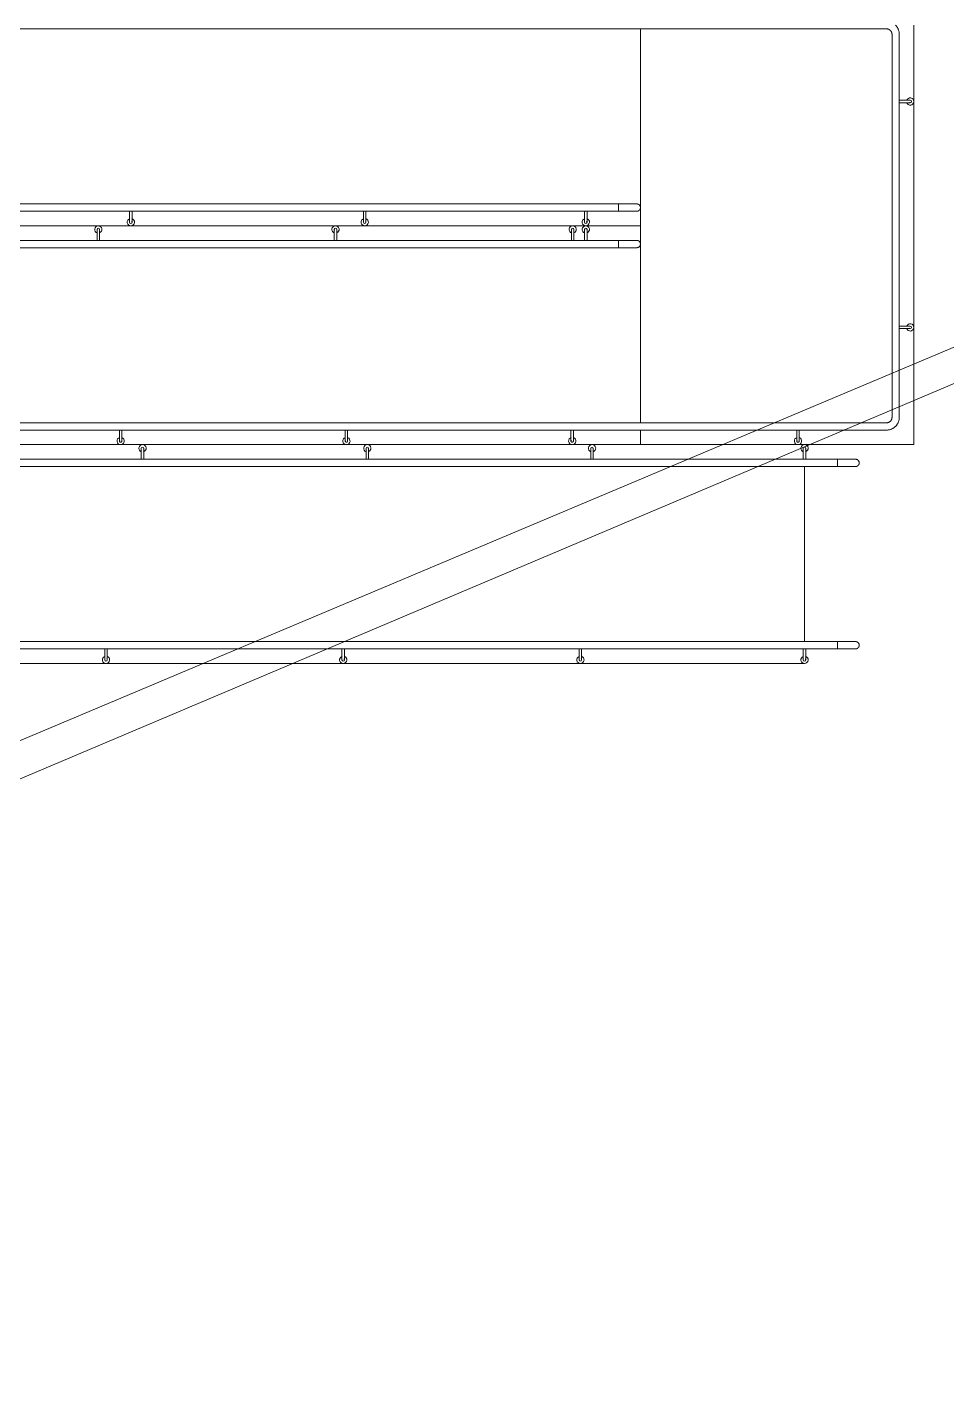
# Model space of a CAD drawing. Header units: millimetres. Extents: x -500089 to 1469082, y -290736 to 166440.
# Drawn here: x 1232568 to 1237615, y -30814 to -23400 of the extents above; entities that cross this region are included whole.
import ezdxf

# ---------------------------------------------------------------- set-up
doc = ezdxf.new("R2010")
doc.units = ezdxf.units.MM
for name, color, linetype, lineweight in [('Ограждение', 7, 'Continuous', 0), ('Пандусы', 7, 'Continuous', 0), ('Перекрытие', 7, 'Continuous', 0), ('экспертиза ДУ пояснения', 6, 'Continuous', 0)]:
    doc.layers.add(name, color=color, linetype=linetype, lineweight=lineweight)

# ---------------------------------------------------------------- blocks, each defined once
blk = doc.blocks.new('Ограждение - D40 доп поручень 700-2739392-З Этаж 01')
at = {"layer": 'Ограждение'}
for p, q in [((-26.7, 6.7), (-60, 6.7)), ((-18.9, 6.7), (-53.3, 6.7)), ((-60, -6.7), (-26.7, -6.7)), ((-53.3, -6.7), (-20, -6.7))]:
    blk.add_line(p, q, dxfattribs=at)
at = {"layer": 'Ограждение', "flags": 128}
for points in [[(-60, 6.7), (-58.9, 6.7), (-57.9, 6.7), (-56.8, 6.7), (-55.8, 6.7), (-54.7, 6.7), (-53.6, 6.7), (-53.3, 6.7)], [(0, 6.7), (0, 6.7), (-0.1, 6.7), (-0.2, 6.7), (-0.3, 6.7), (-0.5, 6.7), (-0.8, 6.7), (-1, 6.7), (-1.4, 6.7), (-1.7, 6.7), (-2.1, 6.7), (-2.5, 6.7), (-3, 6.7), (-3.5, 6.7), (-4.1, 6.7), (-4.7, 6.7), (-5.3, 6.7), (-5.9, 6.7), (-6.6, 6.7), (-7.3, 6.7), (-8.1, 6.7), (-8.9, 6.7), (-9.7, 6.7), (-10.5, 6.7), (-11.4, 6.7), (-12.3, 6.7), (-13.2, 6.7), (-14.1, 6.7), (-15, 6.7), (-16, 6.7), (-17, 6.7), (-18, 6.7), (-19, 6.7), (-20, 6.7), (-21.1, 6.7), (-22.1, 6.7), (-23.2, 6.7), (-24.2, 6.7), (-25.3, 6.7), (-26.4, 6.7), (-26.7, 6.7)], [(-53.3, -6.7), (-54.4, -6.7), (-55.5, -6.7), (-56.5, -6.7), (-57.6, -6.7), (-58.6, -6.7), (-59.7, -6.7)], [(-26.7, -6.7), (-25.6, -6.7), (-24.5, -6.7), (-23.5, -6.7), (-22.4, -6.7), (-21.4, -6.7), (-20.3, -6.7), (-19.3, -6.7), (-18.3, -6.7), (-17.3, -6.7), (-16.3, -6.7), (-15.3, -6.7), (-14.4, -6.7), (-13.4, -6.7), (-12.5, -6.7), (-11.6, -6.7), (-10.7, -6.7), (-9.9, -6.7), (-9.1, -6.7), (-8.3, -6.7), (-7.5, -6.7), (-6.8, -6.7), (-6.1, -6.7), (-5.5, -6.7), (-4.8, -6.7), (-4.2, -6.7), (-3.7, -6.7), (-3.1, -6.7), (-2.7, -6.7), (-2.2, -6.7), (-1.8, -6.7), (-1.4, -6.7), (-1.1, -6.7), (-0.8, -6.7), (-0.6, -6.7), (-0.4, -6.7), (-0.2, -6.7), (-0.1, -6.7), (0, -6.7), (0, -6.7)]]:
    blk.add_lwpolyline(points, dxfattribs=at)
at = {"layer": 'Ограждение'}
for radius, start, end in [(20, 360, 165), (6.67, 90, 135), (6.67, 270, 90), (20, 199.63434, 360)]:
    blk.add_arc((0, 0), radius, start, end, dxfattribs=at)
blk.add_open_spline([(-18.9, 6.6), (-18.9, 6.5), (-19, 6.4), (-19.1, 6.1), (-19.1, 5.8), (-19.2, 5.8)], degree=3, knots=[0.5555556, 0.5555556, 0.5555556, 0.5555556, 0.5833333, 0.6527778, 0.6666667, 0.6666667, 0.6666667, 0.6666667], dxfattribs=at)
blk = doc.blocks.new('Ограждение - D40 доп поручень 700-2739995-З Этаж 01')
at = {"layer": 'Ограждение'}
for p, q in [((-26.7, 6.7), (-60, 6.7)), ((-18.9, 6.7), (-53.3, 6.7)), ((-60, -6.7), (-26.7, -6.7)), ((-53.3, -6.7), (-20, -6.7))]:
    blk.add_line(p, q, dxfattribs=at)
at = {"layer": 'Ограждение', "flags": 128}
for points in [[(-60, 6.7), (-58.9, 6.7), (-57.9, 6.7), (-56.8, 6.7), (-55.8, 6.7), (-54.7, 6.7), (-53.6, 6.7), (-53.3, 6.7)], [(0, 6.7), (0, 6.7), (-0.1, 6.7), (-0.2, 6.7), (-0.3, 6.7), (-0.5, 6.7), (-0.8, 6.7), (-1, 6.7), (-1.4, 6.7), (-1.7, 6.7), (-2.1, 6.7), (-2.5, 6.7), (-3, 6.7), (-3.5, 6.7), (-4.1, 6.7), (-4.7, 6.7), (-5.3, 6.7), (-5.9, 6.7), (-6.6, 6.7), (-7.3, 6.7), (-8.1, 6.7), (-8.9, 6.7), (-9.7, 6.7), (-10.5, 6.7), (-11.4, 6.7), (-12.3, 6.7), (-13.2, 6.7), (-14.1, 6.7), (-15, 6.7), (-16, 6.7), (-17, 6.7), (-18, 6.7), (-19, 6.7), (-20, 6.7), (-21.1, 6.7), (-22.1, 6.7), (-23.2, 6.7), (-24.2, 6.7), (-25.3, 6.7), (-26.4, 6.7), (-26.7, 6.7)], [(-53.3, -6.7), (-54.4, -6.7), (-55.5, -6.7), (-56.5, -6.7), (-57.6, -6.7), (-58.6, -6.7), (-59.7, -6.7)], [(-26.7, -6.7), (-25.6, -6.7), (-24.5, -6.7), (-23.5, -6.7), (-22.4, -6.7), (-21.4, -6.7), (-20.3, -6.7), (-19.3, -6.7), (-18.3, -6.7), (-17.3, -6.7), (-16.3, -6.7), (-15.3, -6.7), (-14.4, -6.7), (-13.4, -6.7), (-12.5, -6.7), (-11.6, -6.7), (-10.7, -6.7), (-9.9, -6.7), (-9.1, -6.7), (-8.3, -6.7), (-7.5, -6.7), (-6.8, -6.7), (-6.1, -6.7), (-5.5, -6.7), (-4.8, -6.7), (-4.2, -6.7), (-3.7, -6.7), (-3.1, -6.7), (-2.7, -6.7), (-2.2, -6.7), (-1.8, -6.7), (-1.4, -6.7), (-1.1, -6.7), (-0.8, -6.7), (-0.6, -6.7), (-0.4, -6.7), (-0.2, -6.7), (-0.1, -6.7), (0, -6.7), (0, -6.7)]]:
    blk.add_lwpolyline(points, dxfattribs=at)
at = {"layer": 'Ограждение'}
for radius, start, end in [(20, 360, 165), (6.67, 90, 135), (6.67, 270, 90), (20, 199.63434, 360)]:
    blk.add_arc((0, 0), radius, start, end, dxfattribs=at)
blk.add_open_spline([(-18.9, 6.6), (-18.9, 6.5), (-19, 6.4), (-19.1, 6.1), (-19.1, 5.8), (-19.2, 5.8)], degree=3, knots=[0.5555556, 0.5555556, 0.5555556, 0.5555556, 0.5833333, 0.6527778, 0.6666667, 0.6666667, 0.6666667, 0.6666667], dxfattribs=at)
blk = doc.blocks.new('Ограждение - D40 доп поручень 700-2740131-З Этаж 01')
at = {"layer": 'Ограждение'}
for p, q in [((-26.7, 6.7), (-60, 6.7)), ((-18.9, 6.7), (-53.3, 6.7)), ((-60, -6.7), (-26.7, -6.7)), ((-53.3, -6.7), (-20, -6.7))]:
    blk.add_line(p, q, dxfattribs=at)
at = {"layer": 'Ограждение', "flags": 128}
for points in [[(-60, 6.7), (-58.9, 6.7), (-57.9, 6.7), (-56.8, 6.7), (-55.8, 6.7), (-54.7, 6.7), (-53.6, 6.7), (-53.3, 6.7)], [(0, 6.7), (0, 6.7), (-0.1, 6.7), (-0.2, 6.7), (-0.3, 6.7), (-0.5, 6.7), (-0.8, 6.7), (-1, 6.7), (-1.4, 6.7), (-1.7, 6.7), (-2.1, 6.7), (-2.5, 6.7), (-3, 6.7), (-3.5, 6.7), (-4.1, 6.7), (-4.7, 6.7), (-5.3, 6.7), (-5.9, 6.7), (-6.6, 6.7), (-7.3, 6.7), (-8.1, 6.7), (-8.9, 6.7), (-9.7, 6.7), (-10.5, 6.7), (-11.4, 6.7), (-12.3, 6.7), (-13.2, 6.7), (-14.1, 6.7), (-15, 6.7), (-16, 6.7), (-17, 6.7), (-18, 6.7), (-19, 6.7), (-20, 6.7), (-21.1, 6.7), (-22.1, 6.7), (-23.2, 6.7), (-24.2, 6.7), (-25.3, 6.7), (-26.4, 6.7), (-26.7, 6.7)], [(-53.3, -6.7), (-54.4, -6.7), (-55.5, -6.7), (-56.5, -6.7), (-57.6, -6.7), (-58.6, -6.7), (-59.7, -6.7)], [(-26.7, -6.7), (-25.6, -6.7), (-24.5, -6.7), (-23.5, -6.7), (-22.4, -6.7), (-21.4, -6.7), (-20.3, -6.7), (-19.3, -6.7), (-18.3, -6.7), (-17.3, -6.7), (-16.3, -6.7), (-15.3, -6.7), (-14.4, -6.7), (-13.4, -6.7), (-12.5, -6.7), (-11.6, -6.7), (-10.7, -6.7), (-9.9, -6.7), (-9.1, -6.7), (-8.3, -6.7), (-7.5, -6.7), (-6.8, -6.7), (-6.1, -6.7), (-5.5, -6.7), (-4.8, -6.7), (-4.2, -6.7), (-3.7, -6.7), (-3.1, -6.7), (-2.7, -6.7), (-2.2, -6.7), (-1.8, -6.7), (-1.4, -6.7), (-1.1, -6.7), (-0.8, -6.7), (-0.6, -6.7), (-0.4, -6.7), (-0.2, -6.7), (-0.1, -6.7), (0, -6.7), (0, -6.7)]]:
    blk.add_lwpolyline(points, dxfattribs=at)
at = {"layer": 'Ограждение'}
for radius, start, end in [(20, 360, 165), (6.67, 90, 135), (6.67, 270, 90), (20, 199.63434, 360)]:
    blk.add_arc((0, 0), radius, start, end, dxfattribs=at)
blk.add_open_spline([(-18.9, 6.6), (-18.9, 6.5), (-19, 6.4), (-19.1, 6.1), (-19.1, 5.8), (-19.2, 5.8)], degree=3, knots=[0.5555556, 0.5555556, 0.5555556, 0.5555556, 0.5833333, 0.6527778, 0.6666667, 0.6666667, 0.6666667, 0.6666667], dxfattribs=at)
blk = doc.blocks.new('Ограждение - D40 доп поручень 700-2740133-З Этаж 01')
at = {"layer": 'Ограждение'}
for p, q in [((-26.7, 6.7), (-60, 6.7)), ((-18.9, 6.7), (-53.3, 6.7)), ((-60, -6.7), (-26.7, -6.7)), ((-53.3, -6.7), (-20, -6.7))]:
    blk.add_line(p, q, dxfattribs=at)
at = {"layer": 'Ограждение', "flags": 128}
for points in [[(-60, 6.7), (-58.9, 6.7), (-57.9, 6.7), (-56.8, 6.7), (-55.8, 6.7), (-54.7, 6.7), (-53.6, 6.7), (-53.3, 6.7)], [(0, 6.7), (0, 6.7), (-0.1, 6.7), (-0.2, 6.7), (-0.3, 6.7), (-0.5, 6.7), (-0.8, 6.7), (-1, 6.7), (-1.4, 6.7), (-1.7, 6.7), (-2.1, 6.7), (-2.5, 6.7), (-3, 6.7), (-3.5, 6.7), (-4.1, 6.7), (-4.7, 6.7), (-5.3, 6.7), (-5.9, 6.7), (-6.6, 6.7), (-7.3, 6.7), (-8.1, 6.7), (-8.9, 6.7), (-9.7, 6.7), (-10.5, 6.7), (-11.4, 6.7), (-12.3, 6.7), (-13.2, 6.7), (-14.1, 6.7), (-15, 6.7), (-16, 6.7), (-17, 6.7), (-18, 6.7), (-19, 6.7), (-20, 6.7), (-21.1, 6.7), (-22.1, 6.7), (-23.2, 6.7), (-24.2, 6.7), (-25.3, 6.7), (-26.4, 6.7), (-26.7, 6.7)], [(-53.3, -6.7), (-54.4, -6.7), (-55.5, -6.7), (-56.5, -6.7), (-57.6, -6.7), (-58.6, -6.7), (-59.7, -6.7)], [(-26.7, -6.7), (-25.6, -6.7), (-24.5, -6.7), (-23.5, -6.7), (-22.4, -6.7), (-21.4, -6.7), (-20.3, -6.7), (-19.3, -6.7), (-18.3, -6.7), (-17.3, -6.7), (-16.3, -6.7), (-15.3, -6.7), (-14.4, -6.7), (-13.4, -6.7), (-12.5, -6.7), (-11.6, -6.7), (-10.7, -6.7), (-9.9, -6.7), (-9.1, -6.7), (-8.3, -6.7), (-7.5, -6.7), (-6.8, -6.7), (-6.1, -6.7), (-5.5, -6.7), (-4.8, -6.7), (-4.2, -6.7), (-3.7, -6.7), (-3.1, -6.7), (-2.7, -6.7), (-2.2, -6.7), (-1.8, -6.7), (-1.4, -6.7), (-1.1, -6.7), (-0.8, -6.7), (-0.6, -6.7), (-0.4, -6.7), (-0.2, -6.7), (-0.1, -6.7), (0, -6.7), (0, -6.7)]]:
    blk.add_lwpolyline(points, dxfattribs=at)
at = {"layer": 'Ограждение'}
for radius, start, end in [(20, 360, 165), (6.67, 90, 135), (6.67, 270, 90), (20, 199.63434, 360)]:
    blk.add_arc((0, 0), radius, start, end, dxfattribs=at)
blk.add_open_spline([(-18.9, 6.6), (-18.9, 6.5), (-19, 6.4), (-19.1, 6.1), (-19.1, 5.8), (-19.2, 5.8)], degree=3, knots=[0.5555556, 0.5555556, 0.5555556, 0.5555556, 0.5833333, 0.6527778, 0.6666667, 0.6666667, 0.6666667, 0.6666667], dxfattribs=at)
blk = doc.blocks.new('Ограждение - D40 доп поручень 700-2740064-З Этаж 01')
at = {"layer": 'Ограждение'}
for p, q in [((-26.7, 6.7), (-60, 6.7)), ((-18.9, 6.7), (-53.3, 6.7)), ((-60, -6.7), (-26.7, -6.7)), ((-53.3, -6.7), (-20, -6.7))]:
    blk.add_line(p, q, dxfattribs=at)
at = {"layer": 'Ограждение', "flags": 128}
for points in [[(-60, 6.7), (-58.9, 6.7), (-57.9, 6.7), (-56.8, 6.7), (-55.8, 6.7), (-54.7, 6.7), (-53.6, 6.7), (-53.3, 6.7)], [(0, 6.7), (0, 6.7), (-0.1, 6.7), (-0.2, 6.7), (-0.3, 6.7), (-0.5, 6.7), (-0.8, 6.7), (-1, 6.7), (-1.4, 6.7), (-1.7, 6.7), (-2.1, 6.7), (-2.5, 6.7), (-3, 6.7), (-3.5, 6.7), (-4.1, 6.7), (-4.7, 6.7), (-5.3, 6.7), (-5.9, 6.7), (-6.6, 6.7), (-7.3, 6.7), (-8.1, 6.7), (-8.9, 6.7), (-9.7, 6.7), (-10.5, 6.7), (-11.4, 6.7), (-12.3, 6.7), (-13.2, 6.7), (-14.1, 6.7), (-15, 6.7), (-16, 6.7), (-17, 6.7), (-18, 6.7), (-19, 6.7), (-20, 6.7), (-21.1, 6.7), (-22.1, 6.7), (-23.2, 6.7), (-24.2, 6.7), (-25.3, 6.7), (-26.4, 6.7), (-26.7, 6.7)], [(-53.3, -6.7), (-54.4, -6.7), (-55.5, -6.7), (-56.5, -6.7), (-57.6, -6.7), (-58.6, -6.7), (-59.7, -6.7)], [(-26.7, -6.7), (-25.6, -6.7), (-24.5, -6.7), (-23.5, -6.7), (-22.4, -6.7), (-21.4, -6.7), (-20.3, -6.7), (-19.3, -6.7), (-18.3, -6.7), (-17.3, -6.7), (-16.3, -6.7), (-15.3, -6.7), (-14.4, -6.7), (-13.4, -6.7), (-12.5, -6.7), (-11.6, -6.7), (-10.7, -6.7), (-9.9, -6.7), (-9.1, -6.7), (-8.3, -6.7), (-7.5, -6.7), (-6.8, -6.7), (-6.1, -6.7), (-5.5, -6.7), (-4.8, -6.7), (-4.2, -6.7), (-3.7, -6.7), (-3.1, -6.7), (-2.7, -6.7), (-2.2, -6.7), (-1.8, -6.7), (-1.4, -6.7), (-1.1, -6.7), (-0.8, -6.7), (-0.6, -6.7), (-0.4, -6.7), (-0.2, -6.7), (-0.1, -6.7), (0, -6.7), (0, -6.7)]]:
    blk.add_lwpolyline(points, dxfattribs=at)
at = {"layer": 'Ограждение'}
for radius, start, end in [(20, 360, 165), (6.67, 90, 135), (6.67, 270, 90), (20, 199.63434, 360)]:
    blk.add_arc((0, 0), radius, start, end, dxfattribs=at)
blk.add_open_spline([(-18.9, 6.6), (-18.9, 6.5), (-19, 6.4), (-19.1, 6.1), (-19.1, 5.8), (-19.2, 5.8)], degree=3, knots=[0.5555556, 0.5555556, 0.5555556, 0.5555556, 0.5833333, 0.6527778, 0.6666667, 0.6666667, 0.6666667, 0.6666667], dxfattribs=at)
blk = doc.blocks.new('Ограждение - Ограждение-2737837-З Этаж 01')
for name, p, rotation in [('Ограждение - D40 доп поручень 700-2740131-З Этаж 01', (65305.6, -1540), 89.99999999999982), ('Ограждение - D40 доп поручень 700-2740133-З Этаж 01', (66606.9, -1540), 89.99999999999982), ('Ограждение - D40 доп поручень 700-2740064-З Этаж 01', (67908.3, -1540), 89.99999999999982), ('Ограждение - D40 доп поручень 700-2739995-З Этаж 01', (67980, -1540), 89.99999999999982), ('Ограждение - D40 доп поручень 700-2739392-З Этаж 01', (65347.7, -3900), 269.9999999999998), ('Ограждение - D40 доп поручень 700-2739392-З Этаж 01', (66649.1, -3900), 269.9999999999998), ('Ограждение - D40 доп поручень 700-2739392-З Этаж 01', (67950.4, -3900), 269.9999999999998), ('Ограждение - D40 доп поручень 700-2739392-З Этаж 01', (69180, -3900), 269.9999999999998)]:
    blk.add_blockref(name, p, dxfattribs=dict(rotation=rotation))
blk = doc.blocks.new('Тип верхнего поручня - Верхний поручень_Внутренний_-2738149-З Этаж 01')
at = {"layer": 'Ограждение'}
for p, q in [((67979.8, -1600), (61482.2, -1600)), ((68160, -1600), (67981.2, -1600)), ((61482.2, -1640), (67979.8, -1640)), ((67981.2, -1640), (68160, -1640)), ((69177.8, -3800), (61480.2, -3800)), ((61480.2, -3840), (69177.8, -3840)), ((69360, -3800), (69181.2, -3800)), ((69181.2, -3840), (69360, -3840)), ((69360, -3820), (69360, -3821))]:
    blk.add_line(p, q, dxfattribs=at)
at = {"layer": 'Ограждение', "flags": 128}
for points in [[(67981.2, -1600), (67980, -1600), (67979.8, -1600)], [(67979.8, -1640), (67981, -1640), (67981.2, -1640)], [(69177.8, -3800), (69180.6, -3800), (69181.2, -3800)], [(69181.2, -3840), (69178.4, -3840), (69177.8, -3840)]]:
    blk.add_lwpolyline(points, dxfattribs=at)
blk = doc.blocks.new('Тип верхнего поручня - D40 шаг 200-140673-З Этаж 01')
at = {"layer": 'Ограждение'}
blk.add_line((0, -1), (0, 0), dxfattribs=at)
at = {"layer": 'Ограждение', "flags": 128}
for points in [[(0, 20), (4, 20), (8, 20), (12, 20), (15.9, 20), (19.9, 20), (23.8, 20), (27.6, 20), (31.5, 20), (35.2, 20), (38.9, 20), (42.6, 20), (46.2, 20), (49.7, 20), (53.1, 20), (56.5, 20), (59.7, 20), (62.9, 20), (65.9, 20), (68.9, 20), (71.7, 20), (74.5, 20), (77.1, 20), (79.6, 20), (81.9, 20), (84.1, 20), (86.2, 20), (88.2, 20), (90, 20), (91.7, 20), (93.2, 20), (94.6, 20), (95.8, 20), (96.9, 20), (97.8, 20), (98.5, 20), (99.1, 20), (99.6, 20), (99.9, 20), (100, 20), (100, 20)], [(100, 20), (99.9, 20), (99.7, 20), (99.3, 20), (98.7, 20), (98, 20), (97.1, 20), (96.1, 20), (94.9, 20), (93.6, 20), (92.1, 20), (90.5, 20), (88.7, 20), (86.8, 20), (84.7, 20), (82.5, 20), (80.2, 20), (77.8, 20), (75.2, 20), (72.5, 20), (69.7, 20), (66.7, 20), (63.7, 20), (60.6, 20), (57.4, 20), (54, 20), (50.6, 20), (47.1, 20), (43.6, 20), (39.9, 20), (36.2, 20), (32.5, 20), (28.7, 20), (24.8, 20), (20.9, 20), (17, 20), (13, 20), (9.1, 20), (5.1, 20), (1.1, 20), (0, 20)], [(100, 20), (100.8, 20), (101.6, 19.9), (102.4, 19.9), (103.2, 19.7), (104, 19.6), (104.8, 19.4), (105.5, 19.2), (106.3, 19), (107, 18.7), (107.8, 18.4), (108.5, 18.1), (109.2, 17.7), (109.9, 17.4), (110.6, 16.9), (111.3, 16.5), (111.9, 16), (112.6, 15.6), (113.2, 15), (113.8, 14.5), (114.3, 13.9), (114.9, 13.3), (115.4, 12.7), (115.9, 12.1), (116.4, 11.5), (116.8, 10.8), (117.2, 10.1), (117.6, 9.4), (118, 8.7), (118.3, 8), (118.6, 7.2), (118.9, 6.5), (119.2, 5.7), (119.4, 5), (119.6, 4.2), (119.7, 3.4), (119.8, 2.6), (119.9, 1.8), (120, 1), (120, 0.2), (120, 0)], [(120, 0), (120, -0.8), (119.9, -1.6), (119.9, -2.4), (119.7, -3.2), (119.6, -4), (119.4, -4.8), (119.2, -5.5), (119, -6.3), (118.7, -7), (118.4, -7.8), (118.1, -8.5), (117.7, -9.2), (117.4, -9.9), (116.9, -10.6), (116.5, -11.3), (116, -11.9), (115.6, -12.6), (115, -13.2), (114.5, -13.8), (113.9, -14.3), (113.3, -14.9), (112.7, -15.4), (112.1, -15.9), (111.5, -16.4), (110.8, -16.8), (110.1, -17.2), (109.4, -17.6), (108.7, -18), (108, -18.3), (107.2, -18.6), (106.5, -18.9), (105.7, -19.2), (105, -19.4), (104.2, -19.6), (103.4, -19.7), (102.6, -19.8), (101.8, -19.9), (101, -20), (100.2, -20), (100, -20)], [(0, -20), (4, -20), (8, -20), (12, -20), (15.9, -20), (19.9, -20), (23.8, -20), (27.6, -20), (31.5, -20), (35.2, -20), (38.9, -20), (42.6, -20), (46.2, -20), (49.7, -20), (53.1, -20), (56.5, -20), (59.7, -20), (62.9, -20), (65.9, -20), (68.9, -20), (71.7, -20), (74.5, -20), (77.1, -20), (79.6, -20), (81.9, -20), (84.1, -20), (86.2, -20), (88.2, -20), (90, -20), (91.7, -20), (93.2, -20), (94.6, -20), (95.8, -20), (96.9, -20), (97.8, -20), (98.5, -20), (99.1, -20), (99.6, -20), (99.9, -20), (100, -20), (100, -20)], [(100, -20), (99.9, -20), (99.7, -20), (99.3, -20), (98.7, -20), (98, -20), (97.1, -20), (96.1, -20), (94.9, -20), (93.6, -20), (92.1, -20), (90.5, -20), (88.7, -20), (86.8, -20), (84.7, -20), (82.5, -20), (80.2, -20), (77.8, -20), (75.2, -20), (72.5, -20), (69.7, -20), (66.7, -20), (63.7, -20), (60.6, -20), (57.4, -20), (54, -20), (50.6, -20), (47.1, -20), (43.6, -20), (39.9, -20), (36.2, -20), (32.5, -20), (28.7, -20), (24.8, -20), (20.9, -20), (17, -20), (13, -20), (9.1, -20), (5.1, -20), (1.1, -20), (0, -20)]]:
    blk.add_lwpolyline(points, dxfattribs=at)
blk = doc.blocks.new('Тип верхнего поручня - D40 шаг 200-V241-З Этаж 01')
at = {"layer": 'Ограждение', "flags": 128}
for points in [[(0, 20), (4, 20), (8, 20), (12, 20), (15.9, 20), (19.9, 20), (23.8, 20), (27.6, 20), (31.5, 20), (35.2, 20), (38.9, 20), (42.6, 20), (46.2, 20), (49.7, 20), (53.1, 20), (56.5, 20), (59.7, 20), (62.9, 20), (65.9, 20), (68.9, 20), (71.7, 20), (74.5, 20), (77.1, 20), (79.6, 20), (81.9, 20), (84.1, 20), (86.2, 20), (88.2, 20), (90, 20), (91.7, 20), (93.2, 20), (94.6, 20), (95.8, 20), (96.9, 20), (97.8, 20), (98.5, 20), (99.1, 20), (99.6, 20), (99.9, 20), (100, 20), (100, 20)], [(100, 20), (99.9, 20), (99.7, 20), (99.3, 20), (98.7, 20), (98, 20), (97.1, 20), (96.1, 20), (94.9, 20), (93.6, 20), (92.1, 20), (90.5, 20), (88.7, 20), (86.8, 20), (84.7, 20), (82.5, 20), (80.2, 20), (77.8, 20), (75.2, 20), (72.5, 20), (69.7, 20), (66.7, 20), (63.7, 20), (60.6, 20), (57.4, 20), (54, 20), (50.6, 20), (47.1, 20), (43.6, 20), (39.9, 20), (36.2, 20), (32.5, 20), (28.7, 20), (24.8, 20), (20.9, 20), (17, 20), (13, 20), (9.1, 20), (5.1, 20), (1.1, 20), (0, 20)], [(100, 20), (100.8, 20), (101.6, 19.9), (102.4, 19.9), (103.2, 19.7), (104, 19.6), (104.8, 19.4), (105.5, 19.2), (106.3, 19), (107, 18.7), (107.8, 18.4), (108.5, 18.1), (109.2, 17.7), (109.9, 17.4), (110.6, 16.9), (111.3, 16.5), (111.9, 16), (112.6, 15.6), (113.2, 15), (113.8, 14.5), (114.3, 13.9), (114.9, 13.3), (115.4, 12.7), (115.9, 12.1), (116.4, 11.5), (116.8, 10.8), (117.2, 10.1), (117.6, 9.4), (118, 8.7), (118.3, 8), (118.6, 7.2), (118.9, 6.5), (119.2, 5.7), (119.4, 5), (119.6, 4.2), (119.7, 3.4), (119.8, 2.6), (119.9, 1.8), (120, 1), (120, 0.2), (120, 0)], [(120, 0), (120, -0.8), (119.9, -1.6), (119.9, -2.4), (119.7, -3.2), (119.6, -4), (119.4, -4.8), (119.2, -5.5), (119, -6.3), (118.7, -7), (118.4, -7.8), (118.1, -8.5), (117.7, -9.2), (117.4, -9.9), (116.9, -10.6), (116.5, -11.3), (116, -11.9), (115.6, -12.6), (115, -13.2), (114.5, -13.8), (113.9, -14.3), (113.3, -14.9), (112.7, -15.4), (112.1, -15.9), (111.5, -16.4), (110.8, -16.8), (110.1, -17.2), (109.4, -17.6), (108.7, -18), (108, -18.3), (107.2, -18.6), (106.5, -18.9), (105.7, -19.2), (105, -19.4), (104.2, -19.6), (103.4, -19.7), (102.6, -19.8), (101.8, -19.9), (101, -20), (100.2, -20), (100, -20)], [(0, -20), (4, -20), (8, -20), (12, -20), (15.9, -20), (19.9, -20), (23.8, -20), (27.6, -20), (31.5, -20), (35.2, -20), (38.9, -20), (42.6, -20), (46.2, -20), (49.7, -20), (53.1, -20), (56.5, -20), (59.7, -20), (62.9, -20), (65.9, -20), (68.9, -20), (71.7, -20), (74.5, -20), (77.1, -20), (79.6, -20), (81.9, -20), (84.1, -20), (86.2, -20), (88.2, -20), (90, -20), (91.7, -20), (93.2, -20), (94.6, -20), (95.8, -20), (96.9, -20), (97.8, -20), (98.5, -20), (99.1, -20), (99.6, -20), (99.9, -20), (100, -20), (100, -20)], [(100, -20), (99.9, -20), (99.7, -20), (99.3, -20), (98.7, -20), (98, -20), (97.1, -20), (96.1, -20), (94.9, -20), (93.6, -20), (92.1, -20), (90.5, -20), (88.7, -20), (86.8, -20), (84.7, -20), (82.5, -20), (80.2, -20), (77.8, -20), (75.2, -20), (72.5, -20), (69.7, -20), (66.7, -20), (63.7, -20), (60.6, -20), (57.4, -20), (54, -20), (50.6, -20), (47.1, -20), (43.6, -20), (39.9, -20), (36.2, -20), (32.5, -20), (28.7, -20), (24.8, -20), (20.9, -20), (17, -20), (13, -20), (9.1, -20), (5.1, -20), (1.1, -20), (0, -20)]]:
    blk.add_lwpolyline(points, dxfattribs=at)
blk = doc.blocks.new('Тип верхнего поручня - Верхний поручень_Внутренний_-V242-З Этаж 01')
at = {"layer": 'Ограждение'}
for p, q in [((61481.2, -1600), (67978.8, -1600)), ((67978.8, -1600), (67981.2, -1600)), ((67981.2, -1600), (68160, -1600)), ((68160, -1600), (68160, -1640)), ((61481.2, -1640), (67978.8, -1640)), ((67978.8, -1640), (67981.2, -1640)), ((67981.2, -1640), (68160, -1640)), ((69178.8, -3800), (61481.2, -3800)), ((69178.8, -3840), (61481.2, -3840)), ((69181.2, -3800), (69178.8, -3800)), ((69181.2, -3840), (69178.8, -3840)), ((69360, -3800), (69181.2, -3800)), ((69360, -3840), (69181.2, -3840)), ((69360, -3840), (69360, -3800))]:
    blk.add_line(p, q, dxfattribs=at)
blk = doc.blocks.new('Ограждение - Ограждение-2738177-З Этаж 01')
at = {"extrusion": (0, 0, -1), "zscale": -1, "rotation": 90.0000000000002}
for p in [(-65548, -2740), (-66781.3, -2740), (-68014.6, -2740), (-69180, -2740)]:
    blk.add_blockref('Ограждение - D40 доп поручень 700-2739392-З Этаж 01', p, dxfattribs=at)
blk = doc.blocks.new('Тип верхнего поручня - Верхний поручень_Внутренний_-2738272-З Этаж 01')
at = {"layer": 'Ограждение'}
for p, q in [((69177.8, -2800), (61780.2, -2800)), ((69360, -2800), (69181.2, -2800)), ((61780.2, -2840), (69177.8, -2840)), ((69181.2, -2840), (69360, -2840))]:
    blk.add_line(p, q, dxfattribs=at)
at = {"layer": 'Ограждение', "flags": 128}
for points in [[(69177.8, -2800), (69180.6, -2800), (69181.2, -2800)], [(69181.2, -2840), (69178.4, -2840), (69177.8, -2840)]]:
    blk.add_lwpolyline(points, dxfattribs=at)
blk = doc.blocks.new('Тип верхнего поручня - Верхний поручень_Внутренний_-V244-З Этаж 01')
at = {"layer": 'Ограждение'}
for p, q in [((69178.8, -2800), (61781.2, -2800)), ((69181.2, -2800), (69178.8, -2800)), ((69360, -2800), (69181.2, -2800)), ((69360, -2840), (69360, -2800)), ((69178.8, -2840), (61781.2, -2840)), ((69181.2, -2840), (69178.8, -2840)), ((69360, -2840), (69181.2, -2840))]:
    blk.add_line(p, q, dxfattribs=at)
blk = doc.blocks.new('Ограждение - D40 доп поручень 700-V254-З Этаж 01')
at = {"layer": 'Ограждение'}
for p, q in [((-26.7, 6.7), (-60, 6.7)), ((-18.9, 6.7), (-53.3, 6.7)), ((-60, -6.7), (-26.7, -6.7)), ((-53.3, -6.7), (-20, -6.7))]:
    blk.add_line(p, q, dxfattribs=at)
at = {"layer": 'Ограждение', "flags": 128}
for points in [[(-60, 6.7), (-58.9, 6.7), (-57.9, 6.7), (-56.8, 6.7), (-55.8, 6.7), (-54.7, 6.7), (-53.6, 6.7), (-53.3, 6.7)], [(0, 6.7), (0, 6.7), (-0.1, 6.7), (-0.2, 6.7), (-0.3, 6.7), (-0.5, 6.7), (-0.8, 6.7), (-1, 6.7), (-1.4, 6.7), (-1.7, 6.7), (-2.1, 6.7), (-2.5, 6.7), (-3, 6.7), (-3.5, 6.7), (-4.1, 6.7), (-4.7, 6.7), (-5.3, 6.7), (-5.9, 6.7), (-6.6, 6.7), (-7.3, 6.7), (-8.1, 6.7), (-8.9, 6.7), (-9.7, 6.7), (-10.5, 6.7), (-11.4, 6.7), (-12.3, 6.7), (-13.2, 6.7), (-14.1, 6.7), (-15, 6.7), (-16, 6.7), (-17, 6.7), (-18, 6.7), (-19, 6.7), (-20, 6.7), (-21.1, 6.7), (-22.1, 6.7), (-23.2, 6.7), (-24.2, 6.7), (-25.3, 6.7), (-26.4, 6.7), (-26.7, 6.7)], [(-53.3, -6.7), (-54.4, -6.7), (-55.5, -6.7), (-56.5, -6.7), (-57.6, -6.7), (-58.6, -6.7), (-59.7, -6.7)], [(-26.7, -6.7), (-25.6, -6.7), (-24.5, -6.7), (-23.5, -6.7), (-22.4, -6.7), (-21.4, -6.7), (-20.3, -6.7), (-19.3, -6.7), (-18.3, -6.7), (-17.3, -6.7), (-16.3, -6.7), (-15.3, -6.7), (-14.4, -6.7), (-13.4, -6.7), (-12.5, -6.7), (-11.6, -6.7), (-10.7, -6.7), (-9.9, -6.7), (-9.1, -6.7), (-8.3, -6.7), (-7.5, -6.7), (-6.8, -6.7), (-6.1, -6.7), (-5.5, -6.7), (-4.8, -6.7), (-4.2, -6.7), (-3.7, -6.7), (-3.1, -6.7), (-2.7, -6.7), (-2.2, -6.7), (-1.8, -6.7), (-1.4, -6.7), (-1.1, -6.7), (-0.8, -6.7), (-0.6, -6.7), (-0.4, -6.7), (-0.2, -6.7), (-0.1, -6.7), (0, -6.7), (0, -6.7)]]:
    blk.add_lwpolyline(points, dxfattribs=at)
at = {"layer": 'Ограждение'}
for radius, start, end in [(20, 360, 165), (6.67, 90, 135), (6.67, 270, 90), (20, 199.63434, 360)]:
    blk.add_arc((0, 0), radius, start, end, dxfattribs=at)
blk.add_open_spline([(-18.9, 6.6), (-18.9, 6.5), (-19, 6.4), (-19.1, 6.1), (-19.1, 5.8), (-19.2, 5.8)], degree=3, knots=[0.5555556, 0.5555556, 0.5555556, 0.5555556, 0.5833333, 0.6527778, 0.6666667, 0.6666667, 0.6666667, 0.6666667], dxfattribs=at)
blk = doc.blocks.new('Ограждение - Ограждение-2738581-З Этаж 01')
at = {"extrusion": (0, 0, -1), "zscale": -1}
for name, p, rotation in [('Ограждение - D40 доп поручень 700-V254-З Этаж 01', (-69760, -838.3), 180), ('Ограждение - D40 доп поручень 700-V254-З Этаж 01', (-69760, -2077), 180), ('Ограждение - D40 доп поручень 700-2739392-З Этаж 01', (-65428, -2700), 270.0000000000002), ('Ограждение - D40 доп поручень 700-2739392-З Этаж 01', (-66666.7, -2700), 270.0000000000002), ('Ограждение - D40 доп поручень 700-2739392-З Этаж 01', (-67905.5, -2700), 270.0000000000002), ('Ограждение - D40 доп поручень 700-V254-З Этаж 01', (-69144.2, -2700), 270.0000000000002)]:
    blk.add_blockref(name, p, dxfattribs=dict(at, rotation=rotation))
blk = doc.blocks.new('Тип верхнего поручня - Верхний поручень_Внутренний_-2738659-З Этаж 01')
at = {"layer": 'Ограждение'}
for p, q in [((60280.2, -440), (68277.8, -440)), ((68281.2, -440), (69630, -440)), ((69660, -470), (69660, -2570)), ((69700, -2570), (69700, -470)), ((68279.8, -2600), (61782.2, -2600)), ((61782.2, -2640), (68279.8, -2640)), ((69630, -2600), (68281.2, -2600)), ((68281.2, -2640), (69630, -2640))]:
    blk.add_line(p, q, dxfattribs=at)
at = {"layer": 'Ограждение', "flags": 128}
for points in [[(68281.2, -440), (68278.4, -440), (68277.8, -440)], [(69630, -440), (69631.2, -440), (69632.4, -440.1), (69633.6, -440.2), (69634.8, -440.4), (69636, -440.6), (69637.1, -440.9), (69638.3, -441.2), (69639.4, -441.5), (69640.6, -441.9), (69641.7, -442.4), (69642.8, -442.9), (69643.9, -443.4), (69644.9, -444), (69645.9, -444.6), (69646.9, -445.2), (69647.9, -445.9), (69648.9, -446.7), (69649.8, -447.4), (69650.7, -448.3), (69651.5, -449.1), (69652.3, -450), (69653.1, -450.9), (69653.9, -451.8), (69654.6, -452.8), (69655.2, -453.8), (69655.9, -454.8), (69656.5, -455.9), (69657, -456.9), (69657.5, -458), (69658, -459.1), (69658.4, -460.3), (69658.7, -461.4), (69659.1, -462.6), (69659.3, -463.7), (69659.6, -464.9), (69659.7, -466.1), (69659.9, -467.3), (69660, -468.5), (69660, -469.7), (69660, -470)], [(69700, -470), (69699.9, -467.2), (69699.8, -464.4), (69699.5, -461.6), (69699.1, -458.8), (69698.6, -456.1), (69698, -453.4), (69697.3, -450.7), (69696.4, -448), (69695.5, -445.3), (69694.5, -442.7), (69693.3, -440.2), (69692.1, -437.7), (69690.7, -435.2), (69689.3, -432.8), (69687.8, -430.5), (69686.1, -428.2), (69684.4, -426), (69682.6, -423.8), (69680.7, -421.8), (69678.8, -419.8)], [(69630, -2640), (69632.8, -2639.9), (69635.6, -2639.8), (69638.4, -2639.5), (69641.2, -2639.1), (69643.9, -2638.6), (69646.6, -2638), (69649.3, -2637.3), (69652, -2636.4), (69654.7, -2635.5), (69657.3, -2634.5), (69659.8, -2633.3), (69662.3, -2632.1), (69664.8, -2630.7), (69667.2, -2629.3), (69669.5, -2627.8), (69671.8, -2626.1), (69674, -2624.4), (69676.2, -2622.6), (69678.2, -2620.7), (69680.2, -2618.8), (69682.1, -2616.7), (69684, -2614.6), (69685.7, -2612.4), (69687.3, -2610.1), (69688.9, -2607.8), (69690.4, -2605.4), (69691.7, -2603), (69693, -2600.5), (69694.2, -2598), (69695.2, -2595.4), (69696.2, -2592.7), (69697.1, -2590.1), (69697.8, -2587.4), (69698.5, -2584.6), (69699, -2581.9), (69699.4, -2579.1), (69699.7, -2576.3), (69699.9, -2573.6), (69700, -2570.8), (69700, -2570)], [(69660, -2570), (69660, -2571.2), (69659.9, -2572.4), (69659.8, -2573.6), (69659.6, -2574.8), (69659.4, -2576), (69659.1, -2577.1), (69658.8, -2578.3), (69658.5, -2579.4), (69658.1, -2580.6), (69657.6, -2581.7), (69657.1, -2582.8), (69656.6, -2583.9), (69656, -2584.9), (69655.4, -2585.9), (69654.8, -2586.9), (69654.1, -2587.9), (69653.3, -2588.9), (69652.6, -2589.8), (69651.7, -2590.7), (69650.9, -2591.5), (69650, -2592.3), (69649.1, -2593.1), (69648.2, -2593.9), (69647.2, -2594.6), (69646.2, -2595.2), (69645.2, -2595.9), (69644.1, -2596.5), (69643.1, -2597), (69642, -2597.5), (69640.9, -2598), (69639.7, -2598.4), (69638.6, -2598.7), (69637.4, -2599.1), (69636.3, -2599.3), (69635.1, -2599.6), (69633.9, -2599.7), (69632.7, -2599.9), (69631.5, -2600), (69630.3, -2600), (69630, -2600)], [(68281.2, -2600), (68280, -2600), (68279.8, -2600)], [(68279.8, -2640), (68281, -2640), (68281.2, -2640)]]:
    blk.add_lwpolyline(points, dxfattribs=at)
blk = doc.blocks.new('Ограждение - D40 доп поручень 700-V272-З Этаж 01')
at = {"layer": 'Ограждение'}
for p, q in [((-26.7, 6.7), (-60, 6.7)), ((-18.9, 6.7), (-53.3, 6.7)), ((-60, -6.7), (-26.7, -6.7)), ((-53.3, -6.7), (-20, -6.7))]:
    blk.add_line(p, q, dxfattribs=at)
at = {"layer": 'Ограждение', "flags": 128}
for points in [[(-60, 6.7), (-58.9, 6.7), (-57.9, 6.7), (-56.8, 6.7), (-55.8, 6.7), (-54.7, 6.7), (-53.6, 6.7), (-53.3, 6.7)], [(-17, 6.7), (-18, 6.7), (-19, 6.7), (-20, 6.7), (-21.1, 6.7), (-22.1, 6.7), (-23.2, 6.7), (-24.2, 6.7), (-25.3, 6.7), (-26.4, 6.7), (-26.7, 6.7)], [(0, 6.7), (0, 6.7), (-0.1, 6.7), (-0.2, 6.7), (-0.3, 6.7), (-0.5, 6.7), (-0.8, 6.7), (-1, 6.7), (-1.4, 6.7), (-1.7, 6.7), (-2.1, 6.7), (-2.5, 6.7), (-3, 6.7), (-3.5, 6.7), (-4.1, 6.7), (-4.7, 6.7), (-5.3, 6.7), (-5.9, 6.7), (-6.6, 6.7), (-7.3, 6.7), (-8.1, 6.7), (-8.9, 6.7), (-9.7, 6.7), (-10.5, 6.7), (-11.4, 6.7), (-12.3, 6.7), (-13.2, 6.7), (-14.1, 6.7), (-15, 6.7), (-16, 6.7), (-17, 6.7)], [(-53.3, -6.7), (-54.4, -6.7), (-55.5, -6.7), (-56.5, -6.7), (-57.6, -6.7), (-58.6, -6.7), (-59.7, -6.7)], [(-26.7, -6.7), (-25.6, -6.7), (-24.5, -6.7), (-23.5, -6.7), (-22.4, -6.7), (-21.4, -6.7), (-20.3, -6.7), (-19.3, -6.7), (-18.3, -6.7), (-17.3, -6.7), (-16.3, -6.7), (-15.3, -6.7), (-14.4, -6.7), (-13.4, -6.7), (-12.5, -6.7), (-11.6, -6.7), (-10.7, -6.7), (-9.9, -6.7), (-9.1, -6.7), (-8.3, -6.7), (-7.5, -6.7), (-6.8, -6.7), (-6.1, -6.7), (-5.5, -6.7), (-4.8, -6.7), (-4.2, -6.7), (-3.7, -6.7), (-3.1, -6.7), (-2.7, -6.7), (-2.2, -6.7), (-1.8, -6.7), (-1.4, -6.7), (-1.1, -6.7), (-0.8, -6.7), (-0.6, -6.7), (-0.4, -6.7), (-0.2, -6.7), (-0.1, -6.7), (0, -6.7), (0, -6.7)]]:
    blk.add_lwpolyline(points, dxfattribs=at)
at = {"layer": 'Ограждение'}
for radius, start, end in [(20, 360, 165), (6.67, 90, 135), (6.67, 270, 90), (20, 199.63434, 360)]:
    blk.add_arc((0, 0), radius, start, end, dxfattribs=at)
blk.add_open_spline([(-18.9, 6.6), (-18.9, 6.5), (-19, 6.4), (-19.1, 6.1), (-19.1, 5.8), (-19.2, 5.8)], degree=3, knots=[0.5555556, 0.5555556, 0.5555556, 0.5555556, 0.5833333, 0.6527778, 0.6666667, 0.6666667, 0.6666667, 0.6666667], dxfattribs=at)
blk = doc.blocks.new('Ограждение - Ограждение-2739176-З Этаж 01')
at = {"rotation": 269.9999999999998}
for name, p in [('Ограждение - D40 доп поручень 700-2739392-З Этаж 01', (65484.1, -1500)), ('Ограждение - D40 доп поручень 700-2739392-З Этаж 01', (66767.4, -1500)), ('Ограждение - D40 доп поручень 700-V272-З Этаж 01', (67980, -1500))]:
    blk.add_blockref(name, p, dxfattribs=at)
blk = doc.blocks.new('Тип верхнего поручня - Верхний поручень_Внутренний_-2739366-З Этаж 01')
at = {"layer": 'Ограждение'}
for p, q in [((67977.8, -1400), (60280.2, -1400)), ((68160, -1400), (67981.2, -1400)), ((60280.2, -1440), (67977.8, -1440)), ((67981.2, -1440), (68160, -1440))]:
    blk.add_line(p, q, dxfattribs=at)
at = {"layer": 'Ограждение', "flags": 128}
for points in [[(67977.8, -1400), (67980.6, -1400), (67981.2, -1400)], [(67981.2, -1440), (67978.4, -1440), (67977.8, -1440)]]:
    blk.add_lwpolyline(points, dxfattribs=at)
blk = doc.blocks.new('Тип верхнего поручня - Верхний поручень_Внутренний_-V247-З Этаж 01')
at = {"layer": 'Ограждение'}
for p, q in [((67978.8, -1400), (60281.2, -1400)), ((67981.2, -1400), (67978.8, -1400)), ((68160, -1400), (67981.2, -1400)), ((68160, -1440), (68160, -1400)), ((67978.8, -1440), (60281.2, -1440)), ((67981.2, -1440), (67978.8, -1440)), ((68160, -1440), (67981.2, -1440))]:
    blk.add_line(p, q, dxfattribs=at)
blk = doc.blocks.new('АР_СОШ_Верзилово_Сущ_Здание_rvt-2-З Этаж 01')
at = {"layer": 'Пандусы'}
for p, q in [((124080, 50160), (124080, 49080)), ((124080, 49080), (115780, 49080)), ((123775.2, 49080), (124080, 49080)), ((124080, 48000), (124080, 49080)), ((124080, 47880), (124080, 47960)), ((117280, 47880), (124080, 47880)), ((124980, 47760), (124980, 46800)), ((124980, 46680), (117280, 46680))]:
    blk.add_line(p, q, dxfattribs=at)
at = {"layer": 'Перекрытие'}
for p, q in [((125580, 47880), (125580, 50180)), ((124080, 49080), (124080, 48000)), ((124080, 47960), (124080, 47880)), ((124080, 47880), (125580, 47880))]:
    blk.add_line(p, q, dxfattribs=at)
at = {"color": 8, "lineweight": 9, "true_color": 0x7f7f7f}
for name, p in [('Ограждение - Ограждение-2738581-З Этаж 01', (55800, 50600)), ('Тип верхнего поручня - Верхний поручень_Внутренний_-2738659-З Этаж 01', (55800, 50600)), ('Тип верхнего поручня - Верхний поручень_Внутренний_-2739366-З Этаж 01', (55800, 50600)), ('Тип верхнего поручня - Верхний поручень_Внутренний_-V247-З Этаж 01', (55800, 50600)), ('Ограждение - Ограждение-2739176-З Этаж 01', (55800, 50600)), ('Тип верхнего поручня - D40 шаг 200-V241-З Этаж 01', (123960, 49180)), ('Ограждение - Ограждение-2737837-З Этаж 01', (55800, 50600)), ('Тип верхнего поручня - Верхний поручень_Внутренний_-2738149-З Этаж 01', (55800, 50600)), ('Тип верхнего поручня - Верхний поручень_Внутренний_-V242-З Этаж 01', (55800, 50600)), ('Тип верхнего поручня - D40 шаг 200-V241-З Этаж 01', (123960, 48980)), ('Ограждение - Ограждение-2738177-З Этаж 01', (55800, 50600)), ('Тип верхнего поручня - Верхний поручень_Внутренний_-2738272-З Этаж 01', (55800, 50600)), ('Тип верхнего поручня - Верхний поручень_Внутренний_-V244-З Этаж 01', (55800, 50600)), ('Тип верхнего поручня - D40 шаг 200-V241-З Этаж 01', (125160, 47780)), ('Тип верхнего поручня - D40 шаг 200-140673-З Этаж 01', (125160, 46780))]:
    blk.add_blockref(name, p, dxfattribs=at)

msp = doc.modelspace()

# ---------------------------------------------------------------- linework, layer by layer
at = {"layer": 'экспертиза ДУ пояснения'}
for p, q in [((1173847.485, -52012.358), (1326541.241, 12257.695)), ((1326541.241, 12257.695), (1174771.289, -51964.274))]:
    msp.add_line(p, q, dxfattribs=at)

# ---------------------------------------------------------------- block references
msp.add_blockref('АР_СОШ_Верзилово_Сущ_Здание_rvt-2-З Этаж 01', (1111853.585, -73570.488))

doc.saveas('drawing.dxf')
